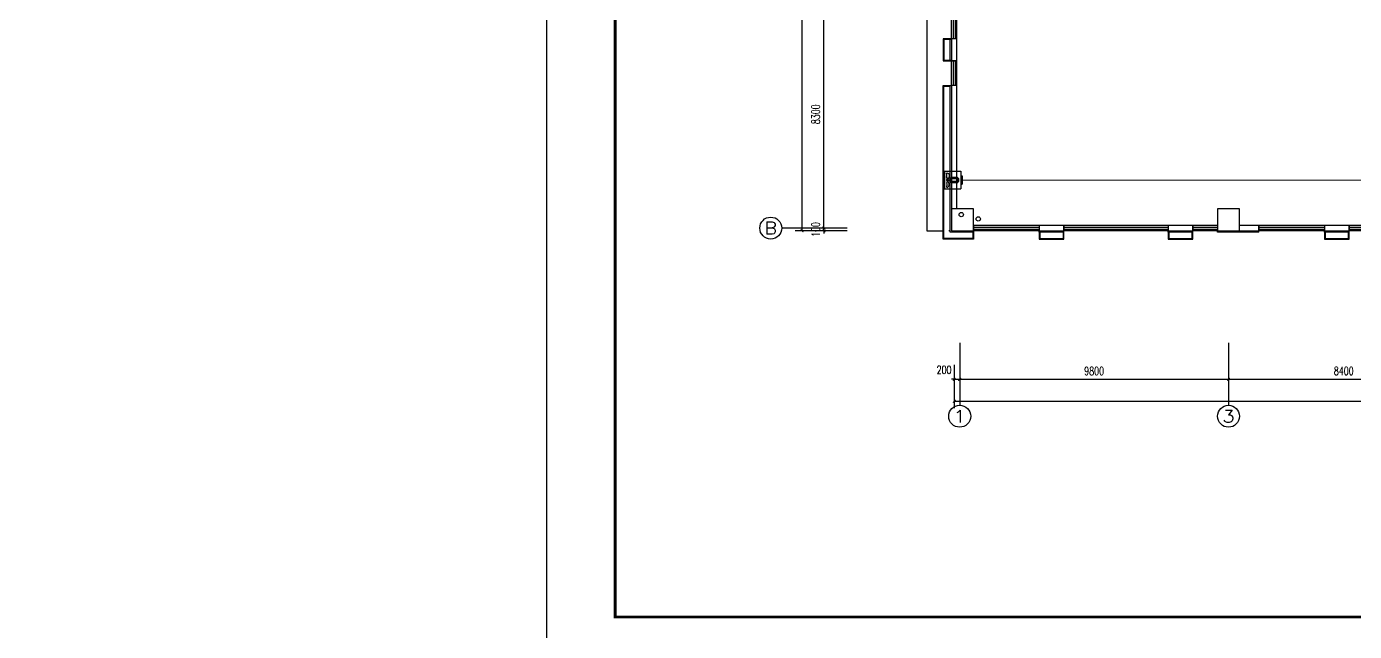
# Model space of a CAD drawing. Extents: x 2166032 to 5302137, y 581493 to 2416206.
# Drawn here: x 2295075 to 2343482, y 1212195 to 1234254 of the extents above; entities that cross this region are included whole.
import ezdxf
from ezdxf.enums import TextEntityAlignment as Align

# ---------------------------------------------------------------- set-up
doc = ezdxf.new("R2010")
doc.units = 0
doc.header["$LTSCALE"] = 1000
doc.header["$MEASUREMENT"] = 0
for name, color, linetype in [('3T_GLASS', 5, 'Continuous'), ('3T_WOOD', 21, 'Continuous'), ('AXIS', 3, 'Continuous'), ('AXIS_TEXT', 7, 'Continuous'), ('COLUMN', 2, 'Continuous'), ('PUB_TITLE', 137, 'Continuous'), ('SURFACE', 8, 'Continuous'), ('WALL', 8, 'Continuous'), ('WINDOW', 8, 'Continuous'), ('WIRE-照明', 1, 'Continuous'), ('屋面', 151, 'Continuous'), ('消防', 7, 'Continuous'), ('石材幕墙', 8, 'Continuous'), ('风机盘管', 7, 'Continuous')]:
    doc.layers.add(name, color=color, linetype=linetype)
doc.styles.add('_TCH_AXIS', font='complex_.ttf')
doc.styles.add('COMPLEX', font='complex_.ttf')
doc.styles.add('DIM_FONT', font='simplex_.ttf', dxfattribs={"width": 0.7})
doc.styles.add('HZ', font='！tssdeng.shx', dxfattribs={"bigfont": '！tssdchn.shx'})
doc.dimstyles.new('DIMN', dxfattribs={"dimtxt": 300, "dimasz": 100, "dimexe": 250, "dimexo": 300, "dimgap": 150, "dimtad": 1, "dimdec": 0, "dimzin": 0, "dimdsep": 46, "dimtxsty": 'DIM_FONT', "dimblk": 'ARCHTICK', "dimcen": 0.09, "dimclrt": 7, "dimazin": 2, "dimtfac": 1, "dimtdec": 0, "dimtix": 1, "dimtmove": 2, "dimatfit": 3, "dimldrblk": 'ARCHTICK', "dimfxl": 1, "dimtolj": 1, "dimtzin": 0, "dimarcsym": 0})

# ---------------------------------------------------------------- blocks, each defined once
blk = doc.blocks.new('$SB61_1')
for p, q in [((-344, 91), (-380, 54)), ((-380, 54), (-380, -52)), ((-344, 91), (-134, 91)), ((-344, 91), (-344, -89)), ((-344, 43), (-134, 43)), ((-93, 50), (-134, 91)), ((-134, 91), (-134, -89)), ((-93, 50), (-93, -47)), ((-93, 32), (-10, 32)), ((-10, 66), (-10, -64)), ((-10, 66), (10, 66)), ((10, 16), (10, 66)), ((-344, -89), (-380, -52)), ((-344, -45), (-134, -45)), ((-344, -89), (-134, -89)), ((-93, -47), (-134, -89)), ((-93, -27), (-10, -27)), ((-10, -64), (10, -64)), ((10, -16), (10, -64))]:
    blk.add_line(p, q)
for points in [[(27, 198, 0.411372), (11, 254, 0.494273), (-35, 83, 0.741953), (33, 105, 0.098181), (27, 124, -0.171786), (27, 198)], [(31, -198, -0.313475), (12, -256, -0.472676), (-35, -80, -0.748081), (34, -102, -0.098181), (28, -121, 0.171786), (28, -196)]]:
    blk.add_lwpolyline(points, format="xyb")
blk.add_lwpolyline([(10, 16), (34, 16), (34, -16), (10, -16)], close=True)
for tag, p, height, style, width, flags in [('UNIT', (0, 0), 0.001, 'HZ', 0.7, 1), ('WHAT', (0, 0), 0.001, 'HZ', 0.7, 1), ('SPEC', (0, 0), 0.001, 'HZ', 0.7, 1), ('YSIZE', (34, -16), 0.15, 'DIM_FONT', 0.8, 9), ('XSIZE', (34, -16), 0.15, 'DIM_FONT', 0.8, 9)]:
    blk.add_attdef(tag, p, '', height=height, dxfattribs=dict(style=style, width=width, flags=flags))
blk = doc.blocks.new('A$C54D307B5')
at = {"layer": '消防'}
for p, q in [((0, -300), (0, 300)), ((0, 300), (640, 300)), ((165, 345), (475, 345)), ((165, 300), (165, 345)), ((475, 300), (475, 345)), ((640, -300), (640, 300)), ((0, -340), (0, -300)), ((0, -300), (640, -300)), ((0, -340), (640, -340)), ((640, -340), (640, -300))]:
    blk.add_line(p, q, dxfattribs=at)
at = {"layer": '风机盘管', "xscale": -1.057367996545509, "yscale": 1.057367996545509, "zscale": 1.0573679886336, "rotation": 90}
blk.add_blockref('$SB61_1', (321, -183), dxfattribs=at)
blk = doc.blocks.new('_ArchTick')
at = {"color": 0, "linetype": 'ByBlock', "const_width": 0.4}
blk.add_lwpolyline([(-0.5, -0.5), (0.5, 0.5)], dxfattribs=at)
blk = doc.blocks.new('*D2516')
at = {"layer": 'AXIS', "color": 0, "lineweight": -2}
for p, q in [((2328892, 1221918), (2328892, 1221140)), ((2329092, 1221918), (2329092, 1221140)), ((2328892, 1221390), (2328792, 1221390)), ((2328892, 1221390), (2329092, 1221390)), ((2329092, 1221390), (2329192, 1221390))]:
    blk.add_line(p, q, dxfattribs=at)
at = {"layer": 'Defpoints', "color": 0}
for p in [(2328892, 1222218), (2329092, 1222218), (2329092, 1221390)]:
    blk.add_point(p, dxfattribs=at)
at = {"layer": 'AXIS', "color": 0, "lineweight": -2, "xscale": 100, "yscale": 100, "zscale": 100}
blk.add_blockref('_ArchTick', (2328892, 1221390), dxfattribs=at)
at = {"layer": 'AXIS', "color": 0, "lineweight": -2, "xscale": 100, "yscale": 100, "zscale": 100, "rotation": 180}
blk.add_blockref('_ArchTick', (2329092, 1221390), dxfattribs=at)
at = {"layer": 'AXIS', "color": 7, "insert": (2328522, 1221735), "char_height": 300, "attachment_point": 5, "style": 'DIM_FONT'}
blk.add_mtext('\\A1;200', dxfattribs=at)
blk = doc.blocks.new('*D2517')
at = {"layer": 'AXIS', "color": 0, "lineweight": -2}
for p, q in [((2329092, 1221918), (2329092, 1221140)), ((2338892, 1221918), (2338892, 1221140)), ((2329092, 1221390), (2338892, 1221390))]:
    blk.add_line(p, q, dxfattribs=at)
at = {"layer": 'Defpoints', "color": 0}
for p in [(2329092, 1222218), (2338892, 1222218), (2338892, 1221390)]:
    blk.add_point(p, dxfattribs=at)
at = {"layer": 'AXIS', "color": 0, "lineweight": -2, "xscale": 100, "yscale": 100, "zscale": 100, "rotation": 180}
blk.add_blockref('_ArchTick', (2329092, 1221390), dxfattribs=at)
at = {"layer": 'AXIS', "color": 0, "lineweight": -2, "xscale": 100, "yscale": 100, "zscale": 100}
blk.add_blockref('_ArchTick', (2338892, 1221390), dxfattribs=at)
at = {"layer": 'AXIS', "color": 7, "insert": (2333992, 1221692), "char_height": 300, "attachment_point": 5, "style": 'DIM_FONT'}
blk.add_mtext('\\A1;9800', dxfattribs=at)
blk = doc.blocks.new('*D2518')
at = {"layer": 'AXIS', "color": 0, "lineweight": -2}
for p, q in [((2338892, 1221918), (2338892, 1221140)), ((2347292, 1221918), (2347292, 1221140)), ((2338892, 1221390), (2347292, 1221390))]:
    blk.add_line(p, q, dxfattribs=at)
at = {"layer": 'Defpoints', "color": 0}
for p in [(2338892, 1222218), (2347292, 1222218), (2347292, 1221390)]:
    blk.add_point(p, dxfattribs=at)
at = {"layer": 'AXIS', "color": 0, "lineweight": -2, "xscale": 100, "yscale": 100, "zscale": 100, "rotation": 180}
blk.add_blockref('_ArchTick', (2338892, 1221390), dxfattribs=at)
at = {"layer": 'AXIS', "color": 0, "lineweight": -2, "xscale": 100, "yscale": 100, "zscale": 100}
blk.add_blockref('_ArchTick', (2347292, 1221390), dxfattribs=at)
at = {"layer": 'AXIS', "color": 7, "insert": (2343092, 1221695), "char_height": 300, "attachment_point": 5, "style": 'DIM_FONT'}
blk.add_mtext('\\A1;8400', dxfattribs=at)
blk = doc.blocks.new('*D2529')
at = {"layer": 'AXIS', "color": 0, "lineweight": -2}
for p, q in [((2328892, 1221618), (2328892, 1220340)), ((2406722, 1221618), (2406722, 1220340)), ((2328892, 1220590), (2406722, 1220590))]:
    blk.add_line(p, q, dxfattribs=at)
at = {"layer": 'Defpoints', "color": 0}
for p in [(2328892, 1221918), (2406722, 1221918), (2406722, 1220590)]:
    blk.add_point(p, dxfattribs=at)
at = {"layer": 'AXIS', "color": 0, "lineweight": -2, "xscale": 100, "yscale": 100, "zscale": 100, "rotation": 180}
blk.add_blockref('_ArchTick', (2328892, 1220590), dxfattribs=at)
at = {"layer": 'AXIS', "color": 0, "lineweight": -2, "xscale": 100, "yscale": 100, "zscale": 100}
blk.add_blockref('_ArchTick', (2406722, 1220590), dxfattribs=at)
at = {"layer": 'AXIS', "color": 7, "insert": (2367807, 1220892), "char_height": 300, "attachment_point": 5, "style": 'DIM_FONT'}
blk.add_mtext('\\A1;77830', dxfattribs=at)
blk = doc.blocks.new('*D2536')
at = {"layer": 'AXIS', "color": 0, "lineweight": -2}
for p, q in [((2324992, 1226904), (2323894, 1226904)), ((2324992, 1226804), (2323894, 1226804)), ((2324144, 1226904), (2324144, 1227004)), ((2324144, 1226804), (2324144, 1226904)), ((2324144, 1226804), (2324144, 1226704))]:
    blk.add_line(p, q, dxfattribs=at)
at = {"layer": 'Defpoints', "color": 0}
for p in [(2324144, 1226904), (2325292, 1226904), (2325292, 1226804)]:
    blk.add_point(p, dxfattribs=at)
at = {"layer": 'AXIS', "color": 0, "lineweight": -2, "xscale": 100, "yscale": 100, "zscale": 100}
for p, rotation in [((2324144, 1226904), 270), ((2324144, 1226804), 90)]:
    blk.add_blockref('_ArchTick', p, dxfattribs=dict(at, rotation=rotation))
at = {"layer": 'AXIS', "color": 7, "insert": (2323843, 1226854), "char_height": 300, "attachment_point": 5, "rotation": 90, "style": 'DIM_FONT'}
blk.add_mtext('\\A1;100', dxfattribs=at)
blk = doc.blocks.new('*D2537')
at = {"layer": 'AXIS', "color": 0, "lineweight": -2}
for p, q in [((2324992, 1235204), (2323894, 1235204)), ((2324144, 1226904), (2324144, 1235204)), ((2324992, 1226904), (2323894, 1226904))]:
    blk.add_line(p, q, dxfattribs=at)
at = {"layer": 'Defpoints', "color": 0}
for p in [(2324144, 1235204), (2325292, 1235204), (2325292, 1226904)]:
    blk.add_point(p, dxfattribs=at)
at = {"layer": 'AXIS', "color": 0, "lineweight": -2, "xscale": 100, "yscale": 100, "zscale": 100}
for p, rotation in [((2324144, 1235204), 90), ((2324144, 1226904), 270)]:
    blk.add_blockref('_ArchTick', p, dxfattribs=dict(at, rotation=rotation))
at = {"layer": 'AXIS', "color": 7, "insert": (2323843, 1231054), "char_height": 300, "attachment_point": 5, "rotation": 90, "style": 'DIM_FONT'}
blk.add_mtext('\\A1;8300', dxfattribs=at)
blk = doc.blocks.new('*D2543')
at = {"layer": 'AXIS', "color": 0, "lineweight": -2}
for p, q in [((2324692, 1262504), (2323094, 1262504)), ((2323344, 1226804), (2323344, 1262504)), ((2324692, 1226804), (2323094, 1226804))]:
    blk.add_line(p, q, dxfattribs=at)
at = {"layer": 'Defpoints', "color": 0}
for p in [(2323344, 1262504), (2324992, 1262504), (2324992, 1226804)]:
    blk.add_point(p, dxfattribs=at)
at = {"layer": 'AXIS', "color": 0, "lineweight": -2, "xscale": 100, "yscale": 100, "zscale": 100}
for p, rotation in [((2323344, 1262504), 90), ((2323344, 1226804), 270)]:
    blk.add_blockref('_ArchTick', p, dxfattribs=dict(at, rotation=rotation))
at = {"layer": 'AXIS', "color": 7, "insert": (2323043, 1244654), "char_height": 300, "attachment_point": 5, "rotation": 90, "style": 'DIM_FONT'}
blk.add_mtext('\\A1;35700', dxfattribs=at)
blk = doc.blocks.new('_AXISO')
blk.add_circle((0, 0), 0.5)
at = {"layer": 'AXIS_TEXT', "style": 'COMPLEX', "width": 1.171875}
blk.add_attdef('A', text='', height=0.56, dxfattribs=at).set_placement((-0.25, -0.28), (0.25, -0.28), align=Align.FIT)
blk = doc.blocks.new('$TCHSYS$WIN2D')
for p, q in [((-0.5, 0.5), (0.5, 0.5)), ((-0.5, 0.5), (-0.5, -0.5)), ((0.5, 0.5), (0.5, -0.5)), ((0.5, 0.167), (-0.5, 0.167)), ((0.5, -0.167), (-0.5, -0.167)), ((-0.5, -0.5), (0.5, -0.5))]:
    blk.add_line(p, q)

msp = doc.modelspace()

# ---------------------------------------------------------------- linework, layer by layer
msp.add_circle((2604640.5, 1020101.3), 438608.5)
at = {"layer": '3T_GLASS'}
msp.add_lwpolyline([(2328741.8, 1226804.2), (2328691.8, 1226804.2)], dxfattribs=at)
at = {"layer": '3T_WOOD'}
msp.add_line((2327891.8, 1237904.2), (2327891.8, 1226804.2), dxfattribs=at)
msp.add_lwpolyline([(2327891.8, 1226804.2), (2328491.8, 1226804.2)], dxfattribs=at)
at = {"layer": 'AXIS'}
for p, q in [((2324992.1, 1226904.2), (2322604.4, 1226904.2)), ((2329091.8, 1222723.3), (2329091.8, 1220442.9)), ((2338891.8, 1222723.3), (2338891.8, 1220442.9))]:
    msp.add_line(p, q, dxfattribs=at)
at = {"layer": 'COLUMN'}
for p, q in [((2329591.5, 1227604.3), (2328791.5, 1227604.3)), ((2328791.5, 1227604.3), (2328791.5, 1226804.3)), ((2329591.5, 1226804.3), (2329591.5, 1227604.3)), ((2339290.2, 1227604.2), (2338490.2, 1227604.2)), ((2338490.2, 1227604.2), (2338490.2, 1226804.2)), ((2339290.2, 1226804.2), (2339290.2, 1227604.2)), ((2328791.5, 1226804.3), (2329591.5, 1226804.3)), ((2338490.2, 1226804.2), (2339290.2, 1226804.2))]:
    msp.add_line(p, q, dxfattribs=at)
at = {"layer": 'PUB_TITLE'}
msp.add_lwpolyline([(2314031.7, 1211719.6), (2419131.7, 1211719.6), (2419131.7, 1271119.6), (2314031.7, 1271119.6)], close=True, dxfattribs=at)
at = {"layer": 'PUB_TITLE', "const_width": 100}
msp.add_lwpolyline([(2316531.7, 1212719.6), (2418131.7, 1212719.6), (2418131.7, 1270119.6), (2316531.7, 1270119.6)], close=True, dxfattribs=at)
at = {"layer": 'SURFACE'}
for p, q in [((2328741.8, 1233804.2), (2328791.8, 1233804.2)), ((2328741.8, 1233004), (2328741.8, 1233804.2)), ((2328741.8, 1233004), (2328791.8, 1233004)), ((2328741.8, 1232104), (2328791.8, 1232104)), ((2328741.8, 1226754.2), (2328741.8, 1232104)), ((2329591.8, 1226754.2), (2328741.8, 1226754.2)), ((2329591.8, 1226754.2), (2329591.8, 1226804.2)), ((2331991.8, 1226754.2), (2331991.8, 1226804.2)), ((2332891.7, 1226754.2), (2331991.8, 1226754.2)), ((2332891.7, 1226754.2), (2332891.7, 1226804.2)), ((2336691.7, 1226754.2), (2336691.7, 1226804.2)), ((2337591.5, 1226754.2), (2336691.7, 1226754.2)), ((2337591.5, 1226754.2), (2337591.5, 1226804.2)), ((2338491.5, 1226754.2), (2338491.5, 1226804.2)), ((2338891.8, 1226754.2), (2338491.5, 1226754.2)), ((2339991.5, 1226754.2), (2338891.8, 1226754.2)), ((2339991.5, 1226754.2), (2339991.5, 1226804.2)), ((2342391.5, 1226754.2), (2342391.5, 1226804.2)), ((2343291.5, 1226754.2), (2342391.5, 1226754.2)), ((2343291.5, 1226754.2), (2343291.5, 1226804.2))]:
    msp.add_line(p, q, dxfattribs=at)
at = {"layer": 'WALL'}
for p, q in [((2328991.8, 1233804.2), (2328791.8, 1233804.2)), ((2328791.8, 1233804.2), (2328791.8, 1233004)), ((2328991.8, 1233004), (2328991.8, 1233804.2)), ((2328791.8, 1233004), (2328991.8, 1233004)), ((2328991.8, 1232104), (2328791.8, 1232104)), ((2328791.8, 1232104), (2328791.8, 1227604.3)), ((2328991.8, 1227604.3), (2328991.8, 1232104)), ((2328791.8, 1226804.3), (2328791.8, 1226804.2)), ((2328791.8, 1226804.2), (2329591.8, 1226804.2)), ((2329591.8, 1227004.2), (2329591.5, 1227004.2)), ((2329591.8, 1226804.2), (2329591.8, 1227004.2)), ((2332891.7, 1227004.2), (2331991.8, 1227004.2)), ((2331991.8, 1227004.2), (2331991.8, 1226804.2)), ((2331991.8, 1226804.2), (2332891.7, 1226804.2)), ((2332891.7, 1226804.2), (2332891.7, 1227004.2)), ((2337591.5, 1227004.2), (2336691.7, 1227004.2)), ((2336691.7, 1227004.2), (2336691.7, 1226804.2)), ((2336691.7, 1226804.2), (2337591.5, 1226804.2)), ((2337591.5, 1226804.2), (2337591.5, 1227004.2)), ((2339991.5, 1227004.2), (2339290.2, 1227004.2)), ((2339290.2, 1226804.2), (2339991.5, 1226804.2)), ((2339991.5, 1226804.2), (2339991.5, 1227004.2)), ((2343291.5, 1227004.2), (2342391.5, 1227004.2)), ((2342391.5, 1227004.2), (2342391.5, 1226804.2)), ((2342391.5, 1226804.2), (2343291.5, 1226804.2)), ((2343291.5, 1226804.2), (2343291.5, 1227004.2))]:
    msp.add_line(p, q, dxfattribs=at)
at = {"layer": 'WIRE-照明', "linetype": 'Continuous', "const_width": 35}
msp.add_lwpolyline([(2351741.5, 1227189.4), (2351741.5, 1228405.8, 0.4142136), (2351491.5, 1228655.8), (2329177, 1228655.8)], format="xyb", dxfattribs=at)
at = {"layer": '屋面', "color": 6}
for centre in [(2329150.5, 1227396.9), (2329769.2, 1227238.2)]:
    msp.add_circle(centre, 80, dxfattribs=at)
at = {"layer": '石材幕墙'}
for points in [[(2328791.8, 1233804.2), (2328491.8, 1233804.2), (2328491.8, 1233004), (2328791.8, 1233004)], [(2328791.8, 1233784.2), (2328511.8, 1233784.2), (2328511.8, 1233024), (2328791.8, 1233024)], [(2329591.5, 1226804.3), (2329591.5, 1226504.3), (2328491.8, 1226504.2), (2328491.8, 1232104), (2328741.8, 1232104)], [(2329571.5, 1226804.3), (2329571.5, 1226524.3), (2328511.8, 1226524.2), (2328511.8, 1232084), (2328741.8, 1232084)], [(2331991.9, 1226804.2), (2331991.9, 1226504.2), (2332891.7, 1226504.2), (2332891.7, 1226804.2)], [(2332011.9, 1226804.2), (2332011.9, 1226524.2), (2332871.7, 1226524.2), (2332871.7, 1226804.2)], [(2336691.7, 1226804.2), (2336691.7, 1226504.2), (2337591.5, 1226504.2), (2337591.5, 1226804.2)], [(2336711.7, 1226804.2), (2336711.7, 1226524.2), (2337571.5, 1226524.2), (2337571.5, 1226804.2)], [(2342391.5, 1226754.2), (2342391.5, 1226504.2), (2343291.2, 1226504.2), (2343291.2, 1226754.2)], [(2342411.5, 1226754.2), (2342411.5, 1226524.2), (2343271.2, 1226524.2), (2343271.2, 1226754.2)]]:
    msp.add_lwpolyline(points, dxfattribs=at)

# ---------------------------------------------------------------- block references
at = {"rotation": 270}
msp.add_blockref('A$C54D307B5', (2328831.8, 1228975.8), dxfattribs=at)
at = {"layer": 'AXIS'}
ref = msp.add_blockref('_AXISO', (2322204.4, 1226904.2), dxfattribs=dict(at, xscale=800, yscale=800, zscale=800))
ref.add_attrib('A', 'B', dxfattribs={"layer": 'AXIS_TEXT', "height": 452.5, "style": '_TCH_AXIS', "width": 0.95528}).set_placement((2321978.2, 1226677.9), (2322430.7, 1226677.9), align=Align.FIT)
ref = msp.add_blockref('_AXISO', (2329091.8, 1220042.9), dxfattribs=dict(at, xscale=800, yscale=800, zscale=800))
ref.add_attrib('A', '1', dxfattribs={"layer": 'AXIS_TEXT', "height": 452.5, "style": '_TCH_AXIS', "width": 1.388087}).set_placement((2328865.5, 1219816.6), (2329318, 1219816.6), align=Align.FIT)
ref = msp.add_blockref('_AXISO', (2338891.8, 1220042.9), dxfattribs=dict(at, xscale=800, yscale=800, zscale=800))
ref.add_attrib('A', '3', dxfattribs={"layer": 'AXIS_TEXT', "height": 452.5, "style": '_TCH_AXIS', "width": 1.049113}).set_placement((2338665.5, 1219816.6), (2339118, 1219816.6), align=Align.FIT)
at = {"layer": 'WINDOW', "yscale": -200}
for p, xscale, zscale, rotation in [((2328891.8, 1234254.2), 900, 900, 89.99999999993491), ((2328891.8, 1232554), 900, 900, 89.99999999993491), ((2330791.8, 1226904.2), 2400, 2400, 180), ((2334791.7, 1226904.2), 3800, 3800, 180), ((2338041.5, 1226904.2), 900, 900, 180), ((2341191.5, 1226904.2), 2400, 2400, 179.9999999999968), ((2345091.5, 1226904.2), 3600, 3600, 179.9999999999968)]:
    msp.add_blockref('$TCHSYS$WIN2D', p, dxfattribs=dict(at, xscale=xscale, zscale=zscale, rotation=rotation))

# ---------------------------------------------------------------- dimensions: what is measured, and where the dimension line sits
at = {"layer": 'AXIS'}
for p1, p2, distance, picture, middle in [((2324992.1, 1226804.2), (2324992.1, 1262503.8), 1647.9, '*D2543', (2323042.7, 1244654)), ((2325292.1, 1226904.2), (2325292.1, 1235204.2), 1147.9, '*D2537', (2323842.7, 1231054.2)), ((2325292.1, 1226804.2), (2325292.1, 1226904.2), 1147.9, '*D2536', (2323842.7, 1226854.2)), ((2328891.8, 1221918.4), (2406721.8, 1221918.4), -1327.9, '*D2529', (2367806.8, 1220891.9)), ((2329091.8, 1222218.4), (2338891.8, 1222218.4), -827.9, '*D2517', (2333991.8, 1221691.9)), ((2338891.8, 1222218.4), (2347291.8, 1222218.4), -827.9, '*D2518', (2343091.8, 1221695.3))]:
    dim = msp.add_aligned_dim(p1=p1, p2=p2, distance=distance, dimstyle='DIMN', dxfattribs=at)
    dim.commit()
    dim.dimension.update_dxf_attribs({"geometry": picture, "text_midpoint": middle})
dim = msp.add_linear_dim(base=(2329091.8, 1221390.5), p1=(2328891.8, 1222218.4), p2=(2329091.8, 1222218.4), angle=0, dimstyle='DIMN', dxfattribs=at)
dim.commit()
dim.dimension.update_dxf_attribs({"geometry": '*D2516', "text_midpoint": (2328521.8, 1221735.5), "dimtype": 161})

doc.saveas('drawing.dxf')
